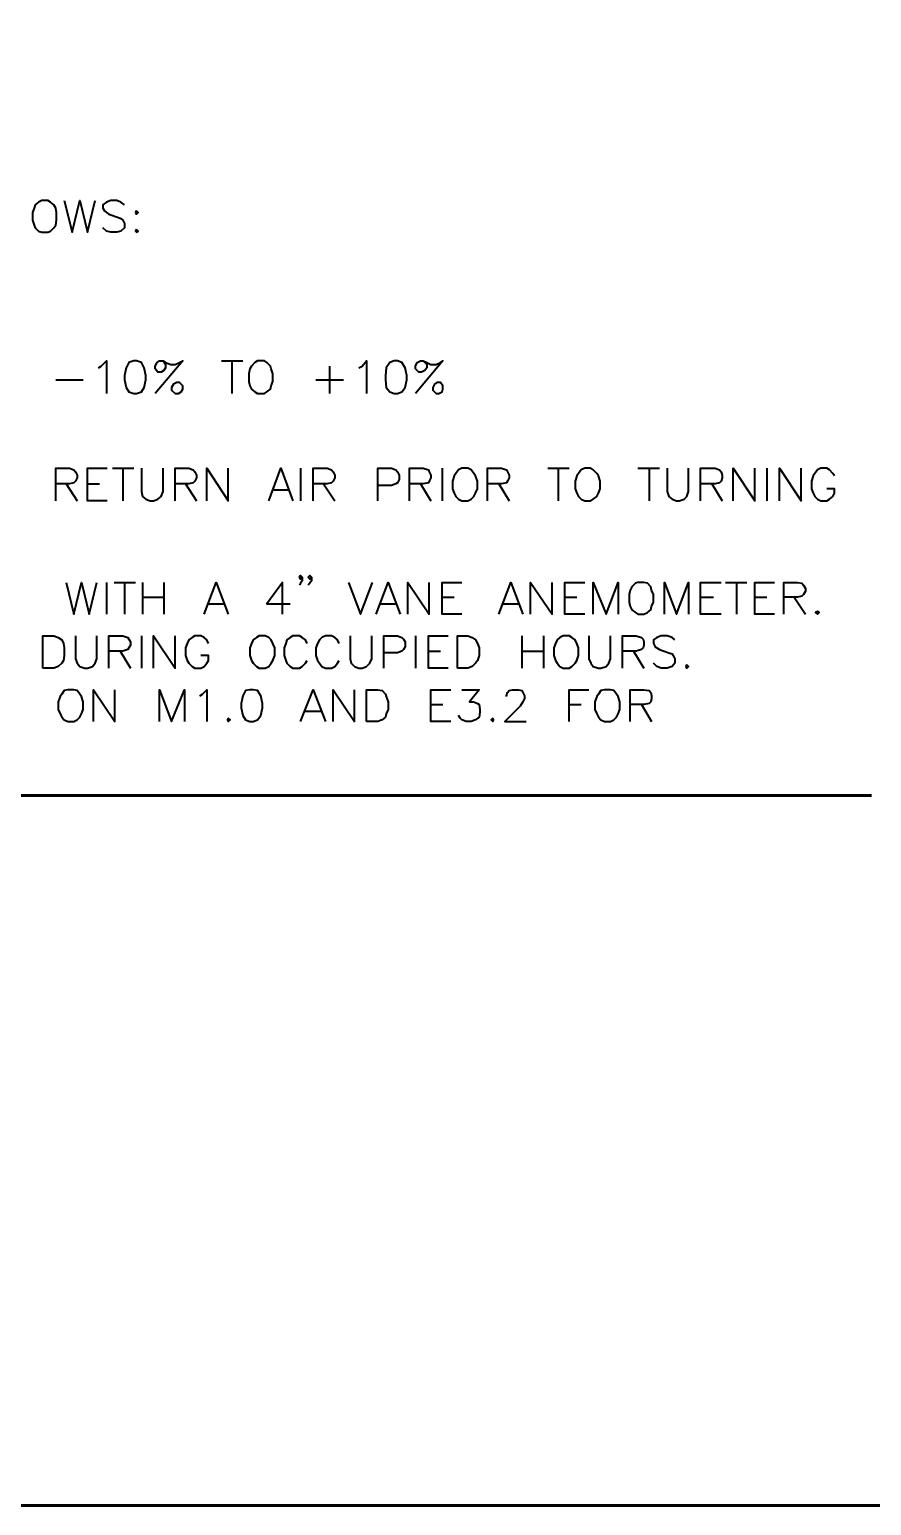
# Model space of a CAD drawing. Header units: inches. Extents: x 5 to 516, y -193 to 129.
# Drawn here: x 474.28 to 484.08, y -189.62 to -172.44 of the extents above; entities that cross this region are included whole.
import ezdxf

# ---------------------------------------------------------------- set-up
doc = ezdxf.new("R2010")
doc.units = ezdxf.units.IN
doc.header["$MEASUREMENT"] = 0
doc.layers.add('PDF10_Geometry', color=7, linetype='Continuous')

msp = doc.modelspace()

# ---------------------------------------------------------------- linework, layer by layer
at = {"layer": 'PDF10_Geometry', "lineweight": 60}
for points in [[(492.0841215, -99.6385468), (357.0896039, -99.6385468), (357.0896039, -189.6248923), (492.0841215, -189.6248923)], [(461.4653752, -181.3552265), (484.0844566, -181.3552265)]]:
    msp.add_lwpolyline(points, dxfattribs=at)
at = {"layer": 'PDF10_Geometry', "lineweight": 40}
for points in [[(474.4248489, -174.4255062), (474.3848505, -174.4455054), (474.3448521, -174.4755042), (474.3348525, -174.5155025), (474.3148533, -174.5655005), (474.3148533, -174.6554969), (474.3348525, -174.7154944), (474.3448521, -174.7454932), (474.3848505, -174.7854916), (474.4248489, -174.7954912), (474.494846, -174.7954912), (474.5248448, -174.7854916), (474.5648432, -174.7454932), (474.5848424, -174.7154944), (474.594842, -174.6554969), (474.594842, -174.5655005), (474.5848424, -174.5155025), (474.5648432, -174.4755042), (474.5248448, -174.4455054), (474.494846, -174.4255062)], [(475.5248042, -174.5455013), (475.5148046, -174.5655005), (475.5248042, -174.5854997), (475.5448034, -174.5655005)], [(475.5248042, -174.7654924), (475.5148046, -174.7854916), (475.5248042, -174.7954912), (475.5448034, -174.7854916)], [(475.4948054, -176.2954303), (475.4348078, -176.3154295), (475.4048091, -176.375427), (475.3848099, -176.4654234), (475.3848099, -176.5154213), (475.4048091, -176.6054177), (475.4348078, -176.6554156), (475.4948054, -176.6754148), (475.5248042, -176.6754148), (475.5848018, -176.6554156), (475.6148005, -176.6054177), (475.6347997, -176.5154213), (475.6347997, -176.4654234), (475.6148005, -176.375427), (475.5848018, -176.3154295), (475.5248042, -176.2954303)], [(476.9347469, -176.2954303), (476.9047481, -176.3154295), (476.8647498, -176.3554278), (476.8447506, -176.3854266), (476.834751, -176.4454242), (476.834751, -176.5354205), (476.8447506, -176.5854185), (476.8647498, -176.6254169), (476.9047481, -176.6554156), (476.9347469, -176.6754148), (477.0147437, -176.6754148), (477.0447425, -176.6554156), (477.0847408, -176.6254169), (477.0947404, -176.5854185), (477.1147396, -176.5354205), (477.1147396, -176.4454242), (477.0947404, -176.3854266), (477.0847408, -176.3554278), (477.0447425, -176.3154295), (477.0147437, -176.2954303)], [(478.5246841, -176.2954303), (478.4746861, -176.3154295), (478.4346877, -176.375427), (478.4246881, -176.4654234), (478.4246881, -176.5154213), (478.4346877, -176.6054177), (478.4746861, -176.6554156), (478.5246841, -176.6754148), (478.5646824, -176.6754148), (478.6146804, -176.6554156), (478.6546788, -176.6054177), (478.674678, -176.5154213), (478.674678, -176.4654234), (478.6546788, -176.375427), (478.6146804, -176.3154295), (478.5646824, -176.2954303)], [(475.9947851, -176.5454218), (475.9547867, -176.565421), (475.9347875, -176.6054194), (475.9347875, -176.6354182), (475.9747859, -176.6754165), (476.0147843, -176.6754165), (476.0447831, -176.6554173), (476.0647823, -176.6254186), (476.0647823, -176.5854202), (476.0247839, -176.5454218)], [(479.0246638, -176.5454218), (478.994665, -176.565421), (478.9746658, -176.6054194), (478.9746658, -176.6354182), (479.0146642, -176.6754165), (479.0446629, -176.6754165), (479.0846613, -176.6554173), (479.0946609, -176.6254186), (479.0946609, -176.5854202), (479.0646621, -176.5454218)], [(479.314652, -177.5453812), (479.2746536, -177.5653804), (479.2446548, -177.6053788), (479.2246556, -177.6353775), (479.2046564, -177.6953751), (479.2046564, -177.7853714), (479.2246556, -177.8353694), (479.2446548, -177.8753678), (479.2746536, -177.9053666), (479.314652, -177.9253658), (479.3846491, -177.9253658), (479.4246475, -177.9053666), (479.4546463, -177.8753678), (479.4746455, -177.8353694), (479.4946447, -177.7853714), (479.4946447, -177.6953751), (479.4746455, -177.6353775), (479.4546463, -177.6053788), (479.4246475, -177.5653804), (479.3846491, -177.5453812)], [(480.7445939, -177.5453812), (480.7045955, -177.5653804), (480.6745967, -177.6053788), (480.6545976, -177.6353775), (480.6345984, -177.6953751), (480.6345984, -177.7853714), (480.6545976, -177.8353694), (480.6745967, -177.8753678), (480.7045955, -177.9053666), (480.7445939, -177.9253658), (480.8145911, -177.9253658), (480.8445898, -177.9053666), (480.8845882, -177.8753678), (480.9045874, -177.8353694), (480.9245866, -177.7853714), (480.9245866, -177.6953751), (480.9045874, -177.6353775), (480.8845882, -177.6053788), (480.8445898, -177.5653804), (480.8145911, -177.5453812)], [(481.3645687, -178.8753272), (481.3345699, -178.8853268), (481.2945716, -178.9253252), (481.2745724, -178.9653235), (481.2645728, -179.0153215), (481.2645728, -179.1053178), (481.2745724, -179.1553158), (481.2945716, -179.1953142), (481.3345699, -179.225313), (481.3645687, -179.2453122), (481.4345659, -179.2453122), (481.4745643, -179.225313), (481.5145626, -179.1953142), (481.5245622, -179.1553158), (481.5445614, -179.1053178), (481.5445614, -179.0153215), (481.5245622, -178.9653235), (481.5145626, -178.9253252), (481.4745643, -178.8853268), (481.4345659, -178.8753272)], [(483.4544838, -179.2153134), (483.4344847, -179.225313), (483.4544838, -179.2453122), (483.474483, -179.225313)], [(474.4348485, -179.8752866), (474.4348485, -179.495302), (474.5648432, -179.495302), (474.6148411, -179.5153012), (474.6548395, -179.5453), (474.6748387, -179.5852984), (474.6848383, -179.6352963), (474.6848383, -179.7252927), (474.6748387, -179.7852902), (474.6548395, -179.815289), (474.6148411, -179.8552874), (474.5648432, -179.8752866)], [(476.9547461, -179.495302), (476.9247473, -179.5153012), (476.884749, -179.5453), (476.8647498, -179.5852984), (476.8447506, -179.6352963), (476.8447506, -179.7252927), (476.8647498, -179.7852902), (476.884749, -179.815289), (476.9247473, -179.8552874), (476.9547461, -179.8752866), (477.0247433, -179.8752866), (477.0647417, -179.8552874), (477.0947404, -179.815289), (477.1147396, -179.7852902), (477.1347388, -179.7252927), (477.1347388, -179.6352963), (477.1147396, -179.5852984), (477.0947404, -179.5453), (477.0647417, -179.5153012), (477.0247433, -179.495302)], [(479.264654, -179.8752866), (479.264654, -179.495302), (479.3846491, -179.495302), (479.4346471, -179.5153012), (479.4746455, -179.5453), (479.4946447, -179.5852984), (479.5146439, -179.6352963), (479.5146439, -179.7252927), (479.4946447, -179.7852902), (479.4746455, -179.815289), (479.4346471, -179.8552874), (479.3846491, -179.8752866)], [(480.4946041, -179.495302), (480.4546057, -179.5153012), (480.4246069, -179.5453), (480.4046077, -179.5852984), (480.3846085, -179.6352963), (480.3846085, -179.7252927), (480.4046077, -179.7852902), (480.4246069, -179.815289), (480.4546057, -179.8552874), (480.4946041, -179.8752866), (480.5646012, -179.8752866), (480.5946, -179.8552874), (480.6345984, -179.815289), (480.6545976, -179.7852902), (480.6745967, -179.7252927), (480.6745967, -179.6352963), (480.6545976, -179.5852984), (480.6345984, -179.5453), (480.5946, -179.5153012), (480.5646012, -179.495302)], [(481.9345456, -179.8352882), (481.924546, -179.8552874), (481.9345456, -179.8752866), (481.9545448, -179.8552874)], [(474.7248367, -180.1252764), (474.6848383, -180.135276), (474.6548395, -180.1752744), (474.6348403, -180.2052732), (474.6148411, -180.2652707), (474.6148411, -180.3552671), (474.6348403, -180.4052651), (474.6548395, -180.4452634), (474.6848383, -180.4752622), (474.7248367, -180.4952614), (474.7948338, -180.4952614), (474.8348322, -180.4752622), (474.864831, -180.4452634), (474.8848302, -180.4052651), (474.9048294, -180.3552671), (474.9048294, -180.2652707), (474.8848302, -180.2052732), (474.864831, -180.1752744), (474.8348322, -180.135276), (474.7948338, -180.1252764)], [(476.8447506, -180.1252764), (476.7947526, -180.135276), (476.7647538, -180.1952736), (476.7447546, -180.2852699), (476.7447546, -180.3352679), (476.7647538, -180.4252642), (476.7947526, -180.4752622), (476.8447506, -180.4952614), (476.884749, -180.4952614), (476.9347469, -180.4752622), (476.9747453, -180.4252642), (476.9947445, -180.3352679), (476.9947445, -180.2852699), (476.9747453, -180.1952736), (476.9347469, -180.135276), (476.884749, -180.1252764)], [(478.2046954, -180.4952614), (478.2046954, -180.1252764), (478.3346901, -180.1252764), (478.384688, -180.135276), (478.4246864, -180.1752744), (478.434686, -180.2052732), (478.4546852, -180.2652707), (478.4546852, -180.3552671), (478.434686, -180.4052651), (478.4246864, -180.4452634), (478.384688, -180.4752622), (478.3346901, -180.4952614)], [(480.9745846, -180.1252764), (480.9345862, -180.135276), (480.9045874, -180.1752744), (480.8845882, -180.2052732), (480.864589, -180.2652707), (480.864589, -180.3552671), (480.8845882, -180.4052651), (480.9045874, -180.4452634), (480.9345862, -180.4752622), (480.9745846, -180.4952614), (481.0445817, -180.4952614), (481.0845801, -180.4752622), (481.1145789, -180.4452634), (481.1345781, -180.4052651), (481.1545773, -180.3552671), (481.1545773, -180.2652707), (481.1345781, -180.2052732), (481.1145789, -180.1752744), (481.0845801, -180.135276), (481.0445817, -180.1252764)], [(476.5947607, -180.455263), (476.5847611, -180.4752622), (476.5947607, -180.4952614), (476.6147599, -180.4752622)], [(479.6746374, -180.455263), (479.6546382, -180.4752622), (479.6746374, -180.4952614), (479.6846369, -180.4752622)]]:
    msp.add_lwpolyline(points, close=True, dxfattribs=at)
for points in [[(474.6848383, -174.4255062), (474.7748346, -174.7954912), (474.864831, -174.4255062), (474.9548273, -174.7954912), (475.0448237, -174.4255062)], [(475.3848099, -174.4755042), (475.3448115, -174.4455054), (475.2948135, -174.4255062), (475.2248164, -174.4255062), (475.1748184, -174.4455054), (475.13482, -174.4755042), (475.13482, -174.5155025), (475.1548192, -174.5455013), (475.1748184, -174.5655005), (475.2048172, -174.5854997), (475.3148127, -174.6254981), (475.3448115, -174.6354977), (475.3648107, -174.6554969), (475.3848099, -174.6954952), (475.3848099, -174.7454932), (475.3448115, -174.7854916), (475.2948135, -174.7954912), (475.2248164, -174.7954912), (475.1748184, -174.7854916), (475.13482, -174.7454932)], [(475.0848221, -176.375427), (475.1148208, -176.3554278), (475.1748184, -176.2954303), (475.1748184, -176.6754148)], [(475.8347916, -176.2954303), (475.8647904, -176.3354286), (475.8647904, -176.375427), (475.8447912, -176.4054258), (475.8147924, -176.425425), (475.774794, -176.425425), (475.7447953, -176.3854266), (475.7447953, -176.3554278), (475.7647944, -176.3154295), (475.7947932, -176.2954303), (475.8347916, -176.2954303), (475.8647904, -176.3154295), (475.9247879, -176.3354286), (475.9747859, -176.3354286), (476.0247839, -176.3154295), (476.0647823, -176.2954303), (475.7447953, -176.6754148)], [(476.514764, -176.2954303), (476.7647538, -176.2954303)], [(476.6347591, -176.2954303), (476.6347591, -176.6754148)], [(477.7747128, -176.3554278), (477.7747128, -176.6754148)], [(478.114699, -176.375427), (478.1546974, -176.3554278), (478.2046954, -176.2954303), (478.2046954, -176.6754148)], [(478.8646702, -176.2954303), (478.9046686, -176.3354286), (478.9046686, -176.375427), (478.8846694, -176.4054258), (478.8446711, -176.425425), (478.8146723, -176.425425), (478.7746739, -176.3854266), (478.7746739, -176.3554278), (478.7946731, -176.3154295), (478.8346715, -176.2954303), (478.8646702, -176.2954303), (478.9046686, -176.3154295), (478.9546666, -176.3354286), (479.0146642, -176.3354286), (479.0646621, -176.3154295), (479.0946609, -176.2954303), (478.7746739, -176.6754148)], [(474.5848424, -176.515423), (474.9048294, -176.515423)], [(477.6147193, -176.515423), (477.9347063, -176.515423)], [(474.5848424, -177.9253658), (474.5848424, -177.5453812), (474.7448359, -177.5453812), (474.7948338, -177.5653804), (474.814833, -177.5853796), (474.8348322, -177.6253779), (474.8348322, -177.6553767), (474.814833, -177.6953751), (474.7948338, -177.7153743), (474.7448359, -177.7253739), (474.5848424, -177.7253739)], [(475.184818, -177.9253658), (474.9548273, -177.9253658), (474.9548273, -177.5453812), (475.184818, -177.5453812)], [(475.2448156, -177.5453812), (475.4948054, -177.5453812)], [(475.3648107, -177.5453812), (475.3648107, -177.9253658)], [(475.5848018, -177.5453812), (475.5848018, -177.8153702), (475.5948013, -177.8753678), (475.6347997, -177.9053666), (475.6847977, -177.9253658), (475.7247961, -177.9253658), (475.774794, -177.9053666), (475.8147924, -177.8753678), (475.8347916, -177.8153702), (475.8347916, -177.5453812)], [(475.9747859, -177.9253658), (475.9747859, -177.5453812), (476.1347794, -177.5453812), (476.1847774, -177.5653804), (476.2047766, -177.5853796), (476.2247758, -177.6253779), (476.2247758, -177.6553767), (476.2047766, -177.6953751), (476.1847774, -177.7153743), (476.1347794, -177.7253739), (475.9747859, -177.7253739)], [(476.3447709, -177.9253658), (476.3447709, -177.5453812), (476.5947607, -177.9253658), (476.5947607, -177.5453812)], [(477.0647417, -177.9253658), (477.204736, -177.5453812), (477.3447303, -177.9253658)], [(477.4347266, -177.5453812), (477.4347266, -177.9253658)], [(477.5847205, -177.9253658), (477.5847205, -177.5453812), (477.744714, -177.5453812), (477.794712, -177.5653804), (477.8147112, -177.5853796), (477.8347104, -177.6253779), (477.8347104, -177.6553767), (477.8147112, -177.6953751), (477.794712, -177.7153743), (477.744714, -177.7253739), (477.5847205, -177.7253739)], [(478.3346918, -177.9253658), (478.3346918, -177.5453812), (478.4946853, -177.5453812), (478.5446832, -177.5653804), (478.5646824, -177.5853796), (478.5846816, -177.6253779), (478.5846816, -177.6753759), (478.5646824, -177.7153743), (478.5446832, -177.7253739), (478.4946853, -177.7453731), (478.3346918, -177.7453731)], [(478.7046767, -177.9253658), (478.7046767, -177.5453812), (478.8646702, -177.5453812), (478.9246678, -177.5653804), (478.9346674, -177.5853796), (478.9546666, -177.6253779), (478.9546666, -177.6553767), (478.9346674, -177.6953751), (478.9246678, -177.7153743), (478.8646702, -177.7253739), (478.7046767, -177.7253739)], [(479.0846613, -177.5453812), (479.0846613, -177.9253658)], [(479.6146398, -177.9253658), (479.6146398, -177.5453812), (479.7746333, -177.5453812), (479.8346309, -177.5653804), (479.8446305, -177.5853796), (479.8646296, -177.6253779), (479.8646296, -177.6553767), (479.8446305, -177.6953751), (479.8346309, -177.7153743), (479.7746333, -177.7253739), (479.6146398, -177.7253739)], [(480.3146114, -177.5453812), (480.5646012, -177.5453812)], [(480.4346065, -177.5453812), (480.4346065, -177.9253658)], [(481.3645687, -177.5453812), (481.6145586, -177.5453812)], [(481.4945634, -177.5453812), (481.4945634, -177.9253658)], [(481.7045549, -177.5453812), (481.7045549, -177.8153702), (481.7245541, -177.8753678), (481.7645525, -177.9053666), (481.8145504, -177.9253658), (481.8445492, -177.9253658), (481.9045468, -177.9053666), (481.9345456, -177.8753678), (481.9545448, -177.8153702), (481.9545448, -177.5453812)], [(482.0945391, -177.9253658), (482.0945391, -177.5453812), (482.2645322, -177.5453812), (482.3145301, -177.5653804), (482.3345293, -177.5853796), (482.3445289, -177.6253779), (482.3445289, -177.6553767), (482.3345293, -177.6953751), (482.3145301, -177.7153743), (482.2645322, -177.7253739), (482.0945391, -177.7253739)], [(482.4745236, -177.9253658), (482.4745236, -177.5453812), (482.7245135, -177.9253658), (482.7245135, -177.5453812)], [(482.8645078, -177.5453812), (482.8645078, -177.9253658)], [(483.0145017, -177.9253658), (483.0145017, -177.5453812), (483.2644916, -177.9253658), (483.2644916, -177.5453812)], [(483.6544757, -177.6353775), (483.6344765, -177.6053788), (483.5944782, -177.5653804), (483.5644794, -177.5453812), (483.4944822, -177.5453812), (483.4544838, -177.5653804), (483.4244851, -177.6053788), (483.4044859, -177.6353775), (483.3844867, -177.6953751), (483.3844867, -177.7853714), (483.4044859, -177.8353694), (483.4244851, -177.8753678), (483.4544838, -177.9053666), (483.4944822, -177.9253658), (483.5644794, -177.9253658), (483.5944782, -177.9053666), (483.6344765, -177.8753678), (483.6544757, -177.8353694), (483.6544757, -177.7853714), (483.5644794, -177.7853714)], [(474.7048375, -177.7253739), (474.8348322, -177.9253658)], [(474.9548273, -177.7253739), (475.0948217, -177.7253739)], [(476.094781, -177.7253739), (476.2247758, -177.9253658)], [(477.7047157, -177.7253739), (477.8347104, -177.9253658)], [(478.8346715, -177.7253739), (478.9546666, -177.9253658)], [(479.7446345, -177.7253739), (479.8646296, -177.9253658)], [(482.2245338, -177.7253739), (482.3445289, -177.9253658)], [(477.1147396, -177.795371), (477.2947323, -177.795371)], [(474.7048375, -178.8753272), (474.7948338, -179.2453122), (474.8848302, -178.8753272), (474.9748265, -179.2453122), (475.0648229, -178.8753272)], [(475.1748184, -178.8753272), (475.1748184, -179.2453122)], [(475.2648148, -178.8753272), (475.5148046, -178.8753272)], [(475.3848099, -178.8753272), (475.3848099, -179.2453122)], [(475.5948013, -178.8753272), (475.5948013, -179.2453122)], [(475.8447912, -178.8753272), (475.8447912, -179.2453122)], [(476.3147721, -179.2453122), (476.4547664, -178.8753272), (476.5947607, -179.2453122)], [(477.2247352, -179.2453122), (477.2247352, -178.8753272), (477.0447425, -179.125317), (477.3147315, -179.125317)], [(477.4547258, -178.8153296), (477.4347266, -178.8353288), (477.424727, -178.8153296), (477.4347266, -178.7953304), (477.4547258, -178.8153296), (477.4547258, -178.855328), (477.4347266, -178.8853268), (477.424727, -178.905326)], [(477.5647213, -178.8153296), (477.5447222, -178.8353288), (477.524723, -178.8153296), (477.5447222, -178.7953304), (477.5647213, -178.8153296), (477.5647213, -178.855328), (477.5447222, -178.8853268), (477.524723, -178.905326)], [(477.9947039, -178.8753272), (478.1346982, -179.2453122), (478.2746925, -178.8753272)], [(478.3146909, -179.2453122), (478.4546852, -178.8753272), (478.5946795, -179.2453122)], [(478.6846776, -179.2453122), (478.6846776, -178.8753272), (478.9346674, -179.2453122), (478.9346674, -178.8753272)], [(479.314652, -179.2453122), (479.0846613, -179.2453122), (479.0846613, -178.8753272), (479.314652, -178.8753272)], [(479.7446345, -179.2453122), (479.8846288, -178.8753272), (480.0246231, -179.2453122)], [(480.1146195, -179.2453122), (480.1146195, -178.8753272), (480.3646093, -179.2453122), (480.3646093, -178.8753272)], [(480.7445939, -179.2453122), (480.5146032, -179.2453122), (480.5146032, -178.8753272), (480.7445939, -178.8753272)], [(480.8445898, -179.2453122), (480.8445898, -178.8753272), (480.9945837, -179.2453122), (481.1345781, -178.8753272), (481.1345781, -179.2453122)], [(481.6745561, -179.2453122), (481.6745561, -178.8753272), (481.8145504, -179.2453122), (481.9545448, -178.8753272), (481.9545448, -179.2453122)], [(482.3345293, -179.2453122), (482.0945391, -179.2453122), (482.0945391, -178.8753272), (482.3345293, -178.8753272)], [(482.3845273, -178.8753272), (482.6345171, -178.8753272)], [(482.514522, -178.8753272), (482.514522, -179.2453122)], [(482.9545042, -179.2453122), (482.7245135, -179.2453122), (482.7245135, -178.8753272), (482.9545042, -178.8753272)], [(483.0644997, -179.2453122), (483.0644997, -178.8753272), (483.2244932, -178.8753272), (483.2744912, -178.8853268), (483.2944903, -178.905326), (483.3144895, -178.9453243), (483.3144895, -178.9753231), (483.2944903, -179.0153215), (483.2744912, -179.0353207), (483.2244932, -179.0453203), (483.0644997, -179.0453203)], [(475.5948013, -179.0453203), (475.8447912, -179.0453203)], [(479.0846613, -179.0453203), (479.2246556, -179.0453203)], [(480.5146032, -179.0453203), (480.6545976, -179.0453203)], [(482.0945391, -179.0453203), (482.244533, -179.0453203)], [(482.7245135, -179.0453203), (482.8645078, -179.0453203)], [(483.1844948, -179.0453203), (483.3144895, -179.2453122)], [(476.3647701, -179.125317), (476.5447628, -179.125317)], [(478.3646906, -179.125317), (478.5446832, -179.125317)], [(479.7946325, -179.125317), (479.9746252, -179.125317)], [(474.814833, -179.495302), (474.814833, -179.765291), (474.8348322, -179.815289), (474.864831, -179.8552874), (474.9248286, -179.8752866), (474.9548273, -179.8752866), (475.0148249, -179.8552874), (475.0448237, -179.815289), (475.0648229, -179.765291), (475.0648229, -179.495302)], [(475.2048172, -179.8752866), (475.2048172, -179.495302), (475.3648107, -179.495302), (475.4248083, -179.5153012), (475.4348078, -179.5353004), (475.454807, -179.5652992), (475.454807, -179.6052975), (475.4348078, -179.6352963), (475.4248083, -179.6552955), (475.3648107, -179.6752947), (475.2048172, -179.6752947)], [(475.5848018, -179.495302), (475.5848018, -179.8752866)], [(475.7247961, -179.8752866), (475.7247961, -179.495302), (475.9747859, -179.8752866), (475.9747859, -179.495302)], [(476.3647701, -179.5852984), (476.3447709, -179.5453), (476.3147721, -179.5153012), (476.2747737, -179.495302), (476.2047766, -179.495302), (476.1747778, -179.5153012), (476.1347794, -179.5453), (476.1147802, -179.5852984), (476.094781, -179.6352963), (476.094781, -179.7252927), (476.1147802, -179.7852902), (476.1347794, -179.815289), (476.1747778, -179.8552874), (476.2047766, -179.8752866), (476.2747737, -179.8752866), (476.3147721, -179.8552874), (476.3447709, -179.815289), (476.3647701, -179.7852902), (476.3647701, -179.7252927), (476.2747737, -179.7252927)], [(477.5147234, -179.5852984), (477.4947242, -179.5453), (477.4547258, -179.5153012), (477.424727, -179.495302), (477.3447303, -179.495302), (477.3147315, -179.5153012), (477.2747331, -179.5453), (477.2647335, -179.5852984), (477.2447343, -179.6352963), (477.2447343, -179.7252927), (477.2647335, -179.7852902), (477.2747331, -179.815289), (477.3147315, -179.8552874), (477.3447303, -179.8752866), (477.424727, -179.8752866), (477.4547258, -179.8552874), (477.4947242, -179.815289), (477.5147234, -179.7852902)], [(477.8847084, -179.5852984), (477.8647092, -179.5453), (477.8347104, -179.5153012), (477.794712, -179.495302), (477.7247148, -179.495302), (477.6847165, -179.5153012), (477.6547177, -179.5453), (477.6347185, -179.5852984), (477.6147193, -179.6352963), (477.6147193, -179.7252927), (477.6347185, -179.7852902), (477.6547177, -179.815289), (477.6847165, -179.8552874), (477.7247148, -179.8752866), (477.794712, -179.8752866), (477.8347104, -179.8552874), (477.8647092, -179.815289), (477.8847084, -179.7852902)], [(478.0147031, -179.495302), (478.0147031, -179.765291), (478.0247027, -179.815289), (478.064701, -179.8552874), (478.114699, -179.8752866), (478.1546974, -179.8752866), (478.2046954, -179.8552874), (478.2446937, -179.815289), (478.2646929, -179.765291), (478.2646929, -179.495302)], [(478.4046889, -179.8752866), (478.4046889, -179.495302), (478.5646824, -179.495302), (478.6146804, -179.5153012), (478.6346796, -179.5353004), (478.6546788, -179.5652992), (478.6546788, -179.6252967), (478.6346796, -179.6552955), (478.6146804, -179.6752947), (478.5646824, -179.6952939), (478.4046889, -179.6952939)], [(478.7746739, -179.495302), (478.7746739, -179.8752866)], [(479.1546585, -179.8752866), (478.9246678, -179.8752866), (478.9246678, -179.495302), (479.1546585, -179.495302)], [(480.0146235, -179.495302), (480.0146235, -179.8752866)], [(480.2646134, -179.495302), (480.2646134, -179.8752866)], [(480.7945919, -179.495302), (480.7945919, -179.765291), (480.8145911, -179.815289), (480.8445898, -179.8552874), (480.9045874, -179.8752866), (480.9345862, -179.8752866), (480.9945837, -179.8552874), (481.0245825, -179.815289), (481.0445817, -179.765291), (481.0445817, -179.495302)], [(481.184576, -179.8752866), (481.184576, -179.495302), (481.3445695, -179.495302), (481.4045671, -179.5153012), (481.4245663, -179.5353004), (481.4345659, -179.5652992), (481.4345659, -179.6052975), (481.4245663, -179.6352963), (481.4045671, -179.6552955), (481.3445695, -179.6752947), (481.184576, -179.6752947)], [(481.7945513, -179.5453), (481.7645525, -179.5153012), (481.7045549, -179.495302), (481.6345578, -179.495302), (481.5845598, -179.5153012), (481.5445614, -179.5453), (481.5445614, -179.5852984), (481.5645606, -179.6252967), (481.5845598, -179.6352963), (481.6145586, -179.6552955), (481.7245541, -179.6952939), (481.7645525, -179.7052935), (481.7745521, -179.7252927), (481.7945513, -179.765291), (481.7945513, -179.815289), (481.7645525, -179.8552874), (481.7045549, -179.8752866), (481.6345578, -179.8752866), (481.5845598, -179.8552874), (481.5445614, -179.815289)], [(475.3348119, -179.6752947), (475.454807, -179.8752866)], [(478.9246678, -179.6752947), (479.0646621, -179.6752947)], [(480.0146235, -179.6752947), (480.2646134, -179.6752947)], [(481.3145708, -179.6752947), (481.4345659, -179.8752866)], [(475.0248245, -180.4952614), (475.0248245, -180.1252764), (475.2748143, -180.4952614), (475.2748143, -180.1252764)], [(475.7947932, -180.4952614), (475.7947932, -180.1252764), (475.9347875, -180.4952614), (476.0847814, -180.1252764), (476.0847814, -180.4952614)], [(476.2647741, -180.1952736), (476.2947729, -180.1752744), (476.3447709, -180.1252764), (476.3447709, -180.4952614)], [(477.4347266, -180.4952614), (477.5847205, -180.1252764), (477.7247148, -180.4952614)], [(477.8147112, -180.4952614), (477.8147112, -180.1252764), (478.064701, -180.4952614), (478.064701, -180.1252764)], [(479.1846573, -180.4952614), (478.9546666, -180.4952614), (478.9546666, -180.1252764), (479.1846573, -180.1252764)], [(479.314652, -180.1252764), (479.5146439, -180.1252764), (479.4046483, -180.2652707), (479.4546463, -180.2652707), (479.4946447, -180.2852699), (479.5146439, -180.2952695), (479.5246434, -180.3552671), (479.5246434, -180.3852659), (479.5146439, -180.4452634), (479.4746455, -180.4752622), (479.4246475, -180.4952614), (479.3646499, -180.4952614), (479.314652, -180.4752622), (479.2946528, -180.455263), (479.2746536, -180.4252642)], [(479.8346309, -180.2052732), (479.8346309, -180.1952736), (479.8446305, -180.1552752), (479.8646296, -180.135276), (479.904628, -180.1252764), (479.9746252, -180.1252764), (480.0146235, -180.135276), (480.0246231, -180.1552752), (480.0446223, -180.1952736), (480.0446223, -180.2252724), (480.0246231, -180.2652707), (479.9946244, -180.3152687), (479.8146317, -180.4952614), (480.0646215, -180.4952614)], [(480.5646012, -180.4952614), (480.5646012, -180.1252764), (480.7945919, -180.1252764)], [(481.2745724, -180.4952614), (481.2745724, -180.1252764), (481.4345659, -180.1252764), (481.4945634, -180.135276), (481.5145626, -180.1552752), (481.5245622, -180.1952736), (481.5245622, -180.2252724), (481.5145626, -180.2652707), (481.4945634, -180.2852699), (481.4345659, -180.2952695), (481.2745724, -180.2952695)], [(478.9546666, -180.2952695), (479.0946609, -180.2952695)], [(480.5646012, -180.2952695), (480.7045955, -180.2952695)], [(481.4045671, -180.2952695), (481.5245622, -180.4952614)], [(477.4947242, -180.3752663), (477.6747169, -180.3752663)]]:
    msp.add_lwpolyline(points, dxfattribs=at)

doc.saveas('drawing.dxf')
